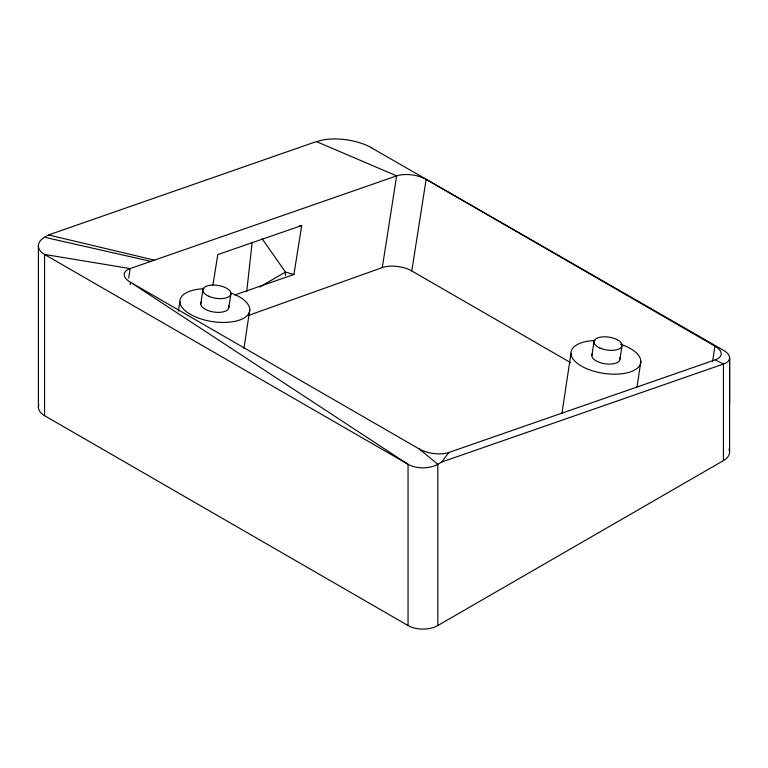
<?xml version="1.0" encoding="UTF-8"?>
<svg xmlns="http://www.w3.org/2000/svg" width="768" height="768" viewBox="0 0 768 768"><rect width="100%" height="100%" fill="white"/><g stroke="black" fill="none" stroke-linecap="round" stroke-linejoin="round"><path stroke-width="1.15" d="M38.4 245.856L38.4 407.088M729.6 403.728L729.6 357.85A20.87 9.466 8.9 0 0 723.408 350.246L371.626 147.907M285.418 275.491L285.475 272.083L262.099 238.742M246.739 291.36L252.154 242.352M178.454 311.002L179.875 301.594M200.746 303.974L202.81 290.246M228.912 307.181L230.986 293.462M243.946 348.374L249.782 309.562M561.946 413.309L570.979 353.338M591.84 355.718L593.914 341.99M620.016 358.934L622.08 345.206M636.989 387.187L640.886 361.315M128.688 278.016L130.166 268.579L396.653 175.882A21.053 9.552 8.9 0 1 426.134 179.405L714.95 346.147A21.053 9.552 8.9 0 1 715.238 359.827L723.437 364.042L723.437 460.627L437.818 625.536A21.053 12.154 0 0 1 408.038 625.536L44.563 415.68A21.053 12.154 0 0 1 38.842 404.602M130.08 284.611L130.454 282.25A21.053 9.552 8.9 0 1 130.166 268.579L44.563 254.448A21.053 12.154 0 0 1 44.554 237.264L48.538 234.96L316.387 141.562L396.653 175.882L382.291 267.581L248.832 315.302M570.758 362.717L411.802 270.95L426.134 179.405M712.57 361.402L714.95 346.147M212.957 284.89L217.786 254.582L301.718 225.562L293.914 274.512L234.595 295.027M44.563 415.68L44.563 254.448L408.038 464.294A21.053 12.154 0 0 0 437.818 464.294L441.792 462L448.762 452.515L715.238 359.827M259.69 286.973L285.475 272.083L293.914 274.512M441.792 462L723.437 364.042A21.667 9.83 8.9 0 0 729.61 357.898L729.6 452.026M299.722 225.619L301.718 225.562M44.554 237.264L150.874 261.37M48.538 234.96L154.416 260.141M437.818 625.536L437.818 464.294L419.27 448.992L130.454 282.25L408.038 464.294L408.038 625.536M316.598 141.686A39.446 17.894 8.9 0 1 371.77 147.85M728.966 449.088A21.053 12.154 0 0 1 723.437 460.627M448.762 452.515A21.053 9.552 8.9 0 1 419.27 448.992M382.291 267.581A21.053 9.667 8.6 0 1 411.802 270.95M620.573 344.227A35.261 16.195 8.6 0 1 632.525 371.069A35.261 16.195 8.6 0 1 576.902 362.995A35.261 16.195 8.6 0 1 595.027 340.512M231.523 293.194A35.261 16.195 8.6 0 1 240.413 319.738A35.261 16.195 8.6 0 1 185.386 310.896A35.261 16.195 8.6 0 1 203.933 288.768M619.69 357.552A14.208 6.528 8.6 0 1 605.338 363.83A14.208 6.528 8.6 0 1 592.474 353.798M228.595 305.798A14.208 6.528 8.6 0 1 214.234 312.086A14.208 6.528 8.6 0 1 201.37 302.045M599.885 348.019A14.208 6.528 8.6 0 0 622.022 345.85A14.208 6.528 8.6 0 0 602.083 336.922A14.208 6.528 8.6 0 0 599.885 348.019M208.781 296.275A14.208 6.528 8.6 0 0 230.928 294.106A14.208 6.528 8.6 0 0 210.979 285.178A14.208 6.528 8.6 0 0 208.781 296.275"/></g></svg>
